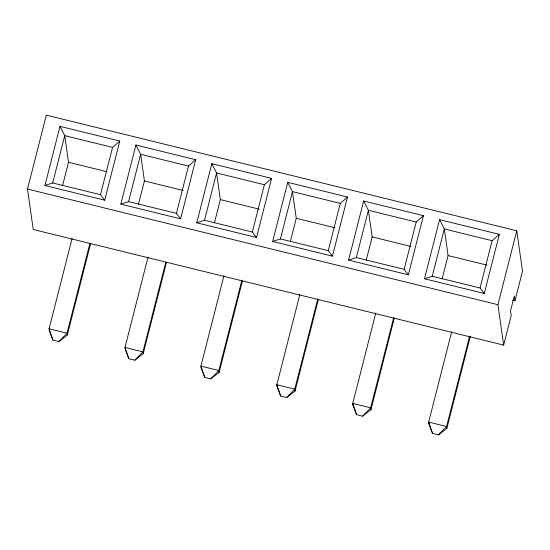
<?xml version="1.0" encoding="UTF-8"?>
<svg xmlns="http://www.w3.org/2000/svg" width="550" height="550" viewBox="0 0 550 550"><rect width="100%" height="100%" fill="white"/><g stroke="black" fill="none" stroke-linecap="round" stroke-linejoin="round"><path stroke-width="0.82" d="M514.965 300.774L514.291 296.017L510.524 310.798L511.197 315.556L503.663 345.118L33.234 229.494L27.5 189.062L46.338 115.156L516.766 230.78L522.5 271.212L514.965 300.774L512.462 300.156M44.928 185.488L59.998 126.363L119.769 141.054L104.699 200.179L44.928 185.488L52.676 182.951L100.499 194.7L104.699 200.179M52.676 182.951L64.735 135.651L59.998 126.363M62.59 185.522L68.516 162.284L64.735 135.651L112.558 147.4L119.769 141.054M72.126 238.384L49.081 328.797L49.356 330.694L52.938 340.086L58.912 341.55L67.286 335.101L90.564 243.788M100.499 194.7L112.558 147.4M89.849 243.623L67.017 333.204L67.286 335.101M120.842 204.146L135.912 145.021L195.683 159.713L180.613 218.838L120.842 204.146L128.597 201.609L176.413 213.359L180.613 218.838M128.597 201.609L140.649 154.309L135.912 145.021M138.504 204.181L144.43 180.943L140.649 154.309L188.471 166.059L195.683 159.713M148.039 257.043L124.994 347.456L125.269 349.353L128.851 358.744L134.826 360.209L143.199 353.76L166.478 262.446M125.269 349.353L125.689 347.696M176.413 213.359L188.471 166.059M165.763 262.281L142.931 351.863L143.199 353.76M196.756 222.805L211.826 163.68L271.597 178.372L256.527 237.497L196.756 222.805L204.511 220.268L252.326 232.018L256.527 237.497M204.511 220.268L216.562 172.968L211.826 163.68M214.417 222.839L220.344 199.602L216.562 172.968L264.385 184.718L271.597 178.372M223.96 275.701L200.915 366.107L201.183 368.012L204.765 377.403L210.739 378.868L219.113 372.419L242.392 281.105M201.183 368.012L201.603 366.355M252.326 232.018L264.385 184.718M241.89 280.108L218.845 370.521L219.113 372.419M272.669 241.464L287.739 182.339L347.511 197.031L332.441 256.156L272.669 241.464L280.424 238.927L328.24 250.676L332.441 256.156M280.424 238.927L292.476 191.627L287.739 182.339M290.331 241.498L296.257 218.261L292.476 191.627L340.299 203.376L347.511 197.031M299.874 294.36L276.829 384.766L277.097 386.671L280.679 396.062L286.653 397.526L295.027 391.078L318.306 299.764M277.097 386.671L277.516 385.014M328.24 250.676L340.299 203.376M317.804 298.767L294.759 389.18L295.027 391.078M348.583 260.123L363.653 200.998L423.424 215.689L408.354 274.814L348.583 260.123L356.338 257.586L404.154 269.335L408.354 274.814M356.338 257.586L368.39 210.286L363.653 200.998M366.245 260.157L372.171 236.919L368.39 210.286L416.212 222.035L423.424 215.689M375.788 313.019L352.743 403.425L353.011 405.329L356.592 414.714L362.567 416.185L370.941 409.736L394.219 318.423M353.011 405.329L353.43 403.672M404.154 269.335L416.212 222.035M393.717 317.426L370.672 407.839L370.941 409.736M424.497 278.781L439.567 219.656L499.345 234.348L484.268 293.473L424.497 278.781L432.252 276.244L480.067 287.994L484.268 293.473M432.252 276.244L444.311 228.944L439.567 219.656M442.159 278.816L448.085 255.578L444.311 228.944L492.126 240.694L499.345 234.348M451.701 331.678L428.656 422.084L428.924 423.988L432.506 433.373L438.481 434.844L446.854 428.395L470.346 336.249M428.924 423.988L429.351 422.331M480.067 287.994L492.126 240.694M469.631 336.084L446.586 426.491L446.854 428.395M503.663 345.118L497.929 304.686L516.766 230.78M58.912 341.55L67.017 333.204L49.081 328.797L52.938 340.086M134.826 360.209L142.931 351.863L124.994 347.456L128.851 358.744M210.739 378.868L218.845 370.521L200.915 366.107L204.765 377.403M286.653 397.526L294.759 389.18L276.829 384.766L280.679 396.062M362.567 416.185L370.672 407.839L352.743 403.425L356.592 414.714M438.481 434.844L446.586 426.491L428.656 422.084L432.506 433.373M68.516 162.284L107.264 171.813M144.43 180.943L183.178 190.472M220.344 199.602L259.091 209.131M296.257 218.261L335.005 227.789M372.171 236.919L410.919 246.448M448.085 255.578L486.832 265.107M27.5 189.062L497.929 304.686"/></g></svg>
